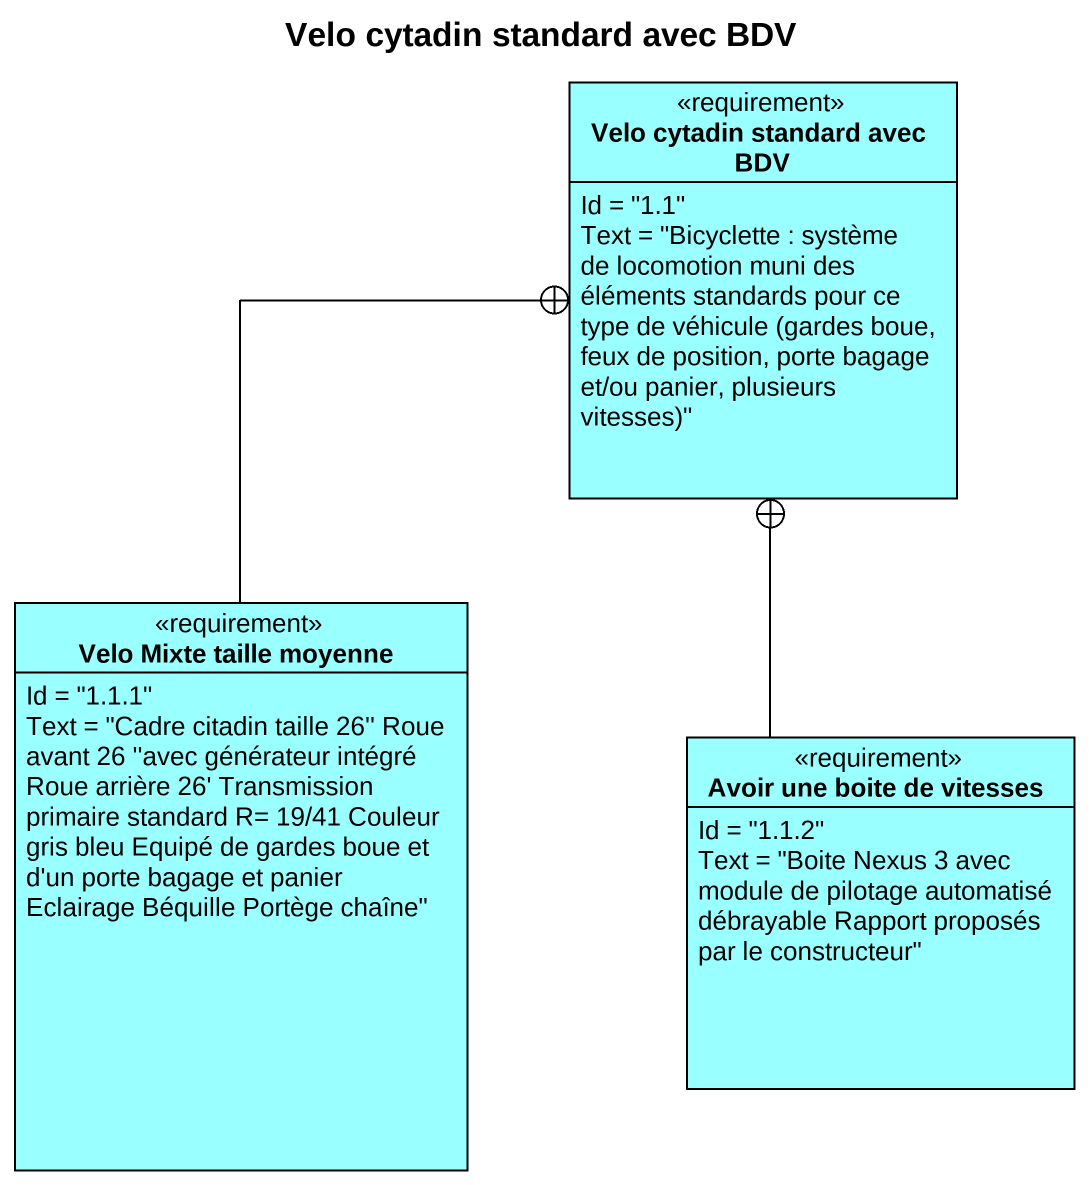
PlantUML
@startuml
title Velo cytadin standard avec BDV
hide circle
hide empty members
class "Velo cytadin standard avec BDV" as Velo_cytadin_standard_avec <<requirement>> #99FFFF {
  Id = "1.1"
  {field} Text = "Bicyclette : système de locomotion muni des éléments standards pour ce type de véhicule (gardes boue, feux de position, porte bagage et/ou panier, plusieurs vitesses)"
}
class "Velo Mixte taille moyenne" as Velo_Mixte_taille_moyenne <<requirement>> #99FFFF {
  Id = "1.1.1"
  Text = "Cadre citadin taille 26'' Roue avant 26 ''avec générateur intégré Roue arrière 26' Transmission primaire standard R= 19/41 Couleur gris bleu Equipé de gardes boue et d'un porte bagage et panier Eclairage Béquille Portège chaîne"
}
class "Avoir une boite de vitesses" as Avoir_une_boite_de_vitesses <<requirement>> #99FFFF {
  Id = "1.1.2"
  Text = "Boite Nexus 3 avec module de pilotage automatisé débrayable Rapport proposés par le constructeur"
}
Velo_Mixte_taille_moyenne -up-+ Velo_cytadin_standard_avec
Avoir_une_boite_de_vitesses -up-+ Velo_cytadin_standard_avec
@enduml
